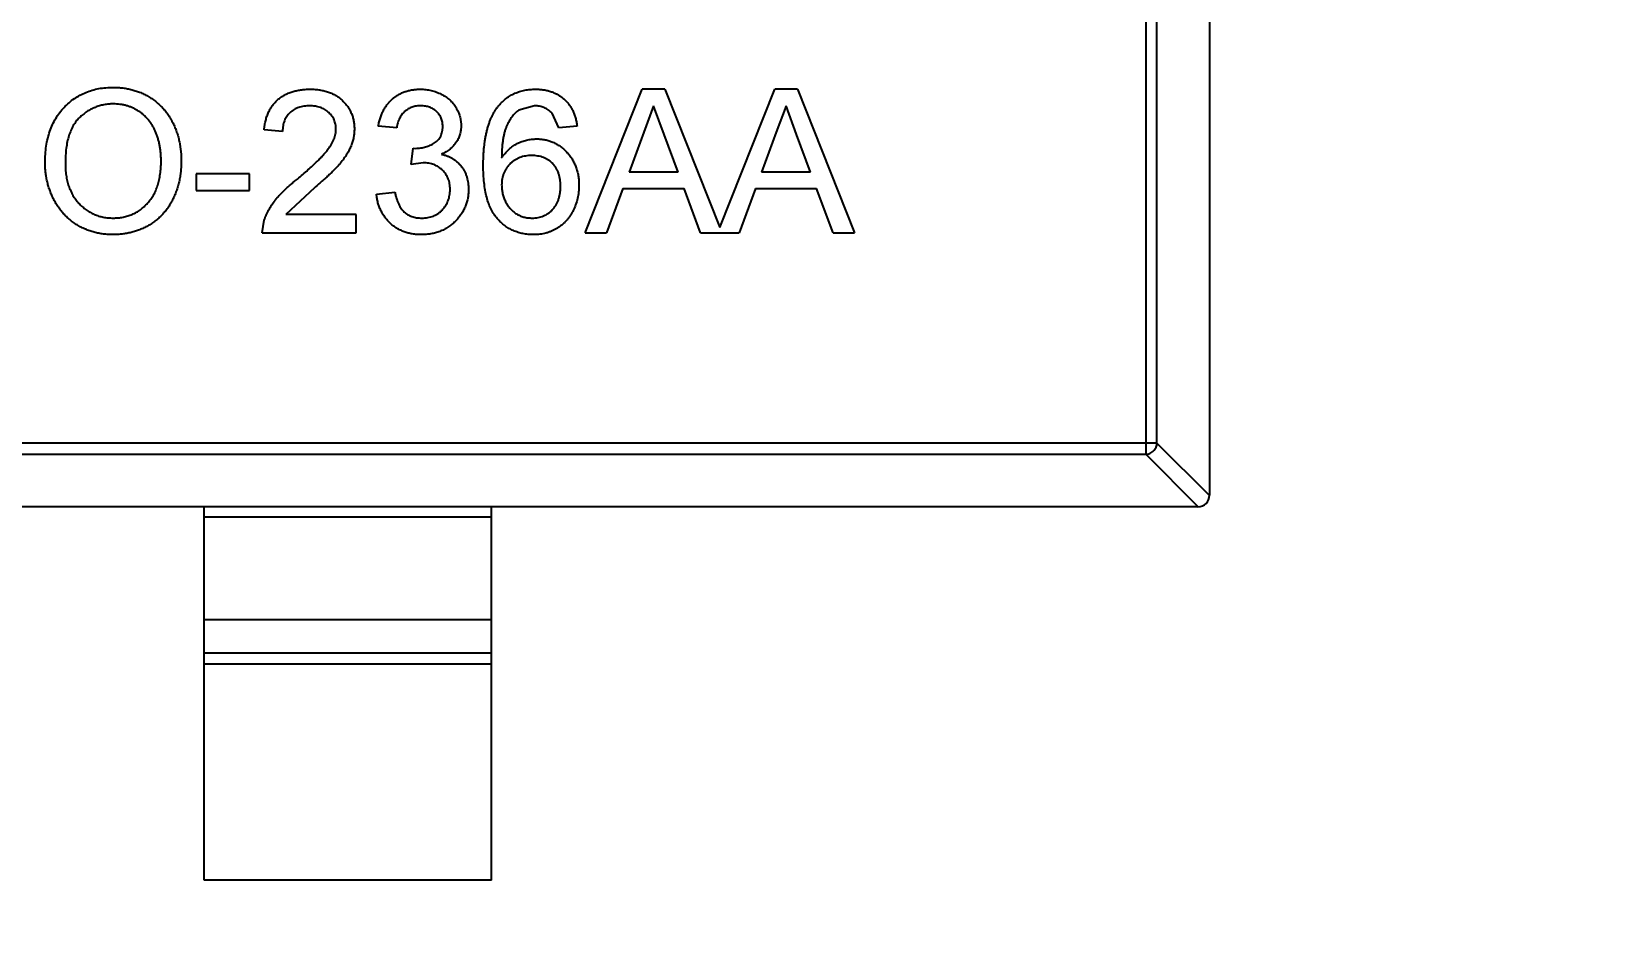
# Model space of a CAD drawing. Header units: inches. Extents: x -36 to 490, y -51 to 98.
# Drawn here: x 416.958 to 419.68, y 21.653 to 23.235 of the extents above; entities that cross this region are included whole.
import ezdxf

# ---------------------------------------------------------------- set-up
doc = ezdxf.new("R2010")
doc.units = ezdxf.units.IN
doc.header["$LTSCALE"] = 1.21
doc.header["$MEASUREMENT"] = 0
doc.header["$PDMODE"] = 3
doc.header["$PDSIZE"] = 0.3125
doc.layers.get('0').update_dxf_attribs({"linetype": 'CONTINUOUS'})
doc.layers.get('Defpoints').update_dxf_attribs({"linetype": 'CONTINUOUS'})
doc.layers.add('DIM', color=3, linetype='CONTINUOUS')
doc.styles.get("Standard").update_dxf_attribs({"font": 'txt', "width": 0.8})
doc.dimstyles.get("Standard").update_dxf_attribs({"dimtxt": 0.15625, "dimasz": 0.1875, "dimexe": 0.125, "dimexo": 0.0625, "dimgap": 0.09, "dimtad": 0, "dimtih": 1, "dimtoh": 1, "dimzin": 4, "dimdsep": 46, "dimtxsty": 'Standard', "dimblk": '_FILLED', "dimblk1": '_FILLED', "dimblk2": '_FILLED', "dimcen": 0.09, "dimazin": 1, "dimtp": 0.01, "dimtm": 0.01, "dimtfac": 1, "dimtofl": 0, "dimtmove": 0, "dimatfit": 3, "dimldrblk": '_FILLED', "dimfxl": 1, "dimtolj": 1, "dimtzin": 4, "dimarcsym": 0})

# ---------------------------------------------------------------- blocks, each defined once
blk = doc.blocks.new('_FILLED')
at = {"color": 0, "linetype": 'ByBlock'}
blk.add_solid([(0, 0), (-1, 0.1667), (-1, -0.1667)], dxfattribs=at)
blk = doc.blocks.new('*D70')
at = {"layer": 'Defpoints', "color": 0}
for p in [(406.8003, 41.9888), (406.8003, -7.0611), (488.6342, -7.0611)]:
    blk.add_point(p, dxfattribs=at)
at = {"layer": 'DIM', "color": 0, "lineweight": -2}
for p, q in [((406.8628, 41.9888), (488.7592, 41.9888)), ((488.6342, 39.4488), (488.6342, 21.3872)), ((488.6342, -4.5211), (488.6342, 13.5405)), ((406.8628, -7.0611), (488.7592, -7.0611))]:
    blk.add_line(p, q, dxfattribs=at)
at = {"layer": 'DIM', "color": 0, "lineweight": -2, "xscale": 2.54, "yscale": 2.54, "zscale": 2.54}
for p, rotation in [((488.6342, 41.9888), 90), ((488.6342, -7.0611), 270)]:
    blk.add_blockref('_FILLED', p, dxfattribs=dict(at, rotation=rotation))
at = {"layer": 'DIM', "color": 0, "insert": (488.6342, 17.4638), "char_height": 2.5, "attachment_point": 5, "rotation": 90, "line_spacing_factor": 2.5}
blk.add_mtext('\\A1;49.05', dxfattribs=at)

msp = doc.modelspace()

# ---------------------------------------------------------------- linework, layer by layer
at = {"color": 7, "linetype": 'Continuous'}
for p, q in [((419.0088, 24.0873), (419.0088, 22.4273)), ((418.8977, 24.0158), (418.8977, 22.4987)), ((418.9174, 22.5184), (418.9174, 23.9961)), ((417.9218, 22.8845), (418.021, 23.1345)), ((418.0608, 23.1345), (418.021, 23.1345)), ((418.0608, 23.1345), (418.1563, 22.8939)), ((418.1563, 22.8939), (418.2518, 23.1345)), ((418.2915, 23.1345), (418.2518, 23.1345)), ((418.2915, 23.1345), (418.3908, 22.8845)), ((417.8336, 23.1056), (417.8063, 23.0982)), ((417.8758, 23.0672), (417.8643, 23.0928)), ((418.0409, 23.1056), (418.0238, 23.0594)), ((418.0593, 23.0559), (418.0409, 23.1056)), ((418.2717, 23.1056), (418.2546, 23.0594)), ((418.29, 23.0559), (418.2717, 23.1056)), ((417.3951, 23.0607), (417.363, 23.0639)), ((417.5938, 23.0672), (417.5617, 23.0704)), ((417.9079, 23.0704), (417.8758, 23.0672)), ((418.0238, 23.0594), (417.9982, 22.9902)), ((418.0836, 22.9902), (418.0593, 23.0559)), ((418.2546, 23.0594), (418.229, 22.9902)), ((418.3143, 22.9902), (418.29, 23.0559)), ((417.6191, 23.0031), (417.6224, 23.0319)), ((417.6224, 23.0319), (417.627, 23.0315)), ((417.6398, 23.0065), (417.6191, 23.0031)), ((417.3374, 22.987), (417.2444, 22.987)), ((417.2444, 22.987), (417.2444, 22.9582)), ((417.3374, 22.9582), (417.3374, 22.987)), ((418.0836, 22.9902), (417.9982, 22.9902)), ((418.3143, 22.9902), (418.229, 22.9902)), ((417.2444, 22.9582), (417.3374, 22.9582)), ((417.4507, 22.9629), (417.401, 22.9165)), ((417.5585, 22.9518), (417.5906, 22.955)), ((417.9876, 22.9614), (417.9592, 22.8845)), ((417.9876, 22.9614), (418.0942, 22.9614)), ((418.1226, 22.8845), (418.0942, 22.9614)), ((418.2184, 22.9614), (418.1899, 22.8845)), ((418.2184, 22.9614), (418.3249, 22.9614)), ((418.3534, 22.8845), (418.3249, 22.9614)), ((417.3598, 22.8845), (417.3632, 22.9067)), ((417.5233, 22.9165), (417.401, 22.9165)), ((417.5233, 22.8845), (417.5233, 22.9165)), ((417.3598, 22.8845), (417.5233, 22.8845)), ((417.9218, 22.8845), (417.9592, 22.8845)), ((418.1226, 22.8845), (418.1899, 22.8845)), ((418.3534, 22.8845), (418.3908, 22.8845)), ((418.9174, 22.5184), (416.1002, 22.5184)), ((418.9174, 22.5184), (419.0088, 22.4269)), ((416.1199, 22.4987), (418.8977, 22.4987)), ((418.9891, 22.4073), (418.8977, 22.4987)), ((418.9888, 22.4073), (416.0288, 22.4073)), ((417.2588, 21.7573), (417.2588, 22.4073)), ((417.7588, 21.7573), (417.7588, 22.4073)), ((417.7588, 22.3895), (417.2588, 22.3895)), ((417.2588, 22.2112), (417.7588, 22.2112)), ((417.2588, 22.1532), (417.7588, 22.1532)), ((417.7588, 22.1334), (417.2588, 22.1334)), ((417.7588, 21.7573), (417.2588, 21.7573))]:
    msp.add_line(p, q, dxfattribs=at)
msp.add_arc((418.9888, 22.4273), 0.02, 270, 0, dxfattribs=at)
for points, knots in [([(416.9816, 23.0062), (416.9817, 23.0112), (416.9819, 23.0209), (416.9834, 23.0352), (416.986, 23.0485), (416.9897, 23.0611), (416.9943, 23.0728), (417, 23.0837), (417.0068, 23.0937), (417.0145, 23.1029), (417.0232, 23.111), (417.0324, 23.1182), (417.0422, 23.1242), (417.0527, 23.1292), (417.0638, 23.133), (417.0754, 23.1357), (417.0877, 23.1374), (417.0961, 23.1376), (417.1003, 23.1377)], [0, 0, 0, 0, 0.075226, 0.146575, 0.2145, 0.27953, 0.342403, 0.403496, 0.463762, 0.523864, 0.583252, 0.641302, 0.698898, 0.756295, 0.814628, 0.874325, 0.935783, 1, 1, 1, 1]), ([(417.1003, 23.1377), (417.1032, 23.1376), (417.1088, 23.1375), (417.1171, 23.1368), (417.1251, 23.1354), (417.133, 23.1337), (417.1406, 23.1313), (417.1481, 23.1286), (417.1553, 23.1252), (417.1623, 23.1213), (417.169, 23.117), (417.1753, 23.1123), (417.1811, 23.1072), (417.1867, 23.1017), (417.1917, 23.0957), (417.1964, 23.0894), (417.2006, 23.0827), (417.2044, 23.0755), (417.2078, 23.0681), (417.2107, 23.0604), (417.2132, 23.0524), (417.2153, 23.0442), (417.2168, 23.0358), (417.218, 23.0271), (417.2186, 23.0182), (417.2187, 23.0121), (417.2188, 23.0091)], [0, 0, 0, 0, 0.043099, 0.085587, 0.126908, 0.167967, 0.20845, 0.249025, 0.289281, 0.33001, 0.370598, 0.410466, 0.450033, 0.489688, 0.529116, 0.569037, 0.609703, 0.650759, 0.692509, 0.734219, 0.776707, 0.819552, 0.863351, 0.907839, 0.953334, 1, 1, 1, 1]), ([(417.363, 23.0639), (417.3633, 23.0667), (417.364, 23.0722), (417.3656, 23.08), (417.3678, 23.0874), (417.3705, 23.0942), (417.3738, 23.1006), (417.3776, 23.1064), (417.3821, 23.1117), (417.387, 23.1165), (417.3924, 23.1207), (417.3984, 23.1244), (417.4047, 23.1275), (417.4116, 23.1301), (417.4188, 23.132), (417.4265, 23.1334), (417.4347, 23.1343), (417.4403, 23.1344), (417.4431, 23.1345)], [0, 0, 0, 0, 0.070675, 0.137493, 0.201473, 0.262869, 0.32255, 0.380737, 0.43822, 0.495487, 0.553484, 0.611346, 0.670644, 0.731587, 0.794183, 0.859445, 0.928208, 1, 1, 1, 1]), ([(417.4431, 23.1345), (417.446, 23.1344), (417.4517, 23.1343), (417.4599, 23.1333), (417.4676, 23.1318), (417.4749, 23.1297), (417.4817, 23.1268), (417.4881, 23.1234), (417.494, 23.1194), (417.4994, 23.1147), (417.5042, 23.1096), (417.5085, 23.1042), (417.512, 23.0985), (417.515, 23.0925), (417.5173, 23.0861), (417.5189, 23.0795), (417.5199, 23.0726), (417.52, 23.0679), (417.5201, 23.0655)], [0, 0, 0, 0, 0.074712, 0.145539, 0.213339, 0.278615, 0.342094, 0.40389, 0.465063, 0.526577, 0.587328, 0.64638, 0.704345, 0.761672, 0.819418, 0.878039, 0.937796, 1, 1, 1, 1]), ([(417.5617, 23.0704), (417.5622, 23.0728), (417.5632, 23.0777), (417.5652, 23.0847), (417.5677, 23.0913), (417.5706, 23.0974), (417.5739, 23.1032), (417.5777, 23.1085), (417.5819, 23.1133), (417.5865, 23.1178), (417.5915, 23.1217), (417.5968, 23.1251), (417.6024, 23.128), (417.6083, 23.1303), (417.6145, 23.1322), (417.6211, 23.1335), (417.6279, 23.1343), (417.6325, 23.1344), (417.6348, 23.1345)], [0, 0, 0, 0, 0.071036, 0.139343, 0.204958, 0.268332, 0.330129, 0.390664, 0.450861, 0.510587, 0.570374, 0.629455, 0.687994, 0.747581, 0.807839, 0.870034, 0.93381, 1, 1, 1, 1]), ([(417.6348, 23.1345), (417.6381, 23.1344), (417.6445, 23.1341), (417.6539, 23.1325), (417.6629, 23.1298), (417.6715, 23.126), (417.6794, 23.1214), (417.6864, 23.1159), (417.6924, 23.1096), (417.6972, 23.1025), (417.7011, 23.095), (417.7039, 23.0872), (417.7056, 23.0791), (417.7058, 23.0737), (417.706, 23.0709)], [0, 0, 0, 0, 0.092054, 0.181008, 0.26913, 0.357137, 0.443549, 0.526433, 0.607453, 0.688385, 0.767854, 0.845531, 0.922529, 1, 1, 1, 1]), ([(417.7717, 23.1061), (417.7737, 23.1083), (417.7777, 23.1128), (417.7845, 23.1186), (417.7917, 23.1235), (417.7995, 23.1275), (417.8079, 23.1306), (417.8167, 23.1329), (417.826, 23.1342), (417.8324, 23.1344), (417.8357, 23.1345)], [0, 0, 0, 0, 0.125625, 0.247619, 0.368528, 0.488104, 0.609878, 0.735382, 0.864448, 1, 1, 1, 1]), ([(417.8357, 23.1345), (417.8382, 23.1344), (417.8429, 23.1343), (417.85, 23.1335), (417.8566, 23.1322), (417.863, 23.1303), (417.869, 23.1279), (417.8747, 23.125), (417.88, 23.1215), (417.885, 23.1175), (417.8895, 23.1131), (417.8936, 23.1082), (417.8972, 23.1029), (417.9003, 23.0971), (417.903, 23.091), (417.9051, 23.0845), (417.9068, 23.0776), (417.9075, 23.0728), (417.9079, 23.0704)], [0, 0, 0, 0, 0.068499, 0.134572, 0.198208, 0.259784, 0.319951, 0.379508, 0.438814, 0.498497, 0.558182, 0.617438, 0.677522, 0.737959, 0.80033, 0.86409, 0.930622, 1, 1, 1, 1]), ([(417.1005, 23.1088), (417.0977, 23.1088), (417.0922, 23.1087), (417.084, 23.1074), (417.0762, 23.1056), (417.0686, 23.103), (417.0613, 23.0997), (417.0544, 23.0955), (417.0477, 23.0907), (417.0414, 23.0851), (417.0355, 23.0787), (417.0305, 23.0712), (417.0263, 23.0627), (417.0228, 23.0532), (417.0201, 23.0427), (417.0182, 23.0313), (417.0171, 23.0189), (417.0169, 23.0102), (417.0169, 23.0058)], [0, 0, 0, 0, 0.055943, 0.110382, 0.164048, 0.216759, 0.269601, 0.323009, 0.377581, 0.433449, 0.490922, 0.550625, 0.613117, 0.679861, 0.751358, 0.828261, 0.910795, 1, 1, 1, 1]), ([(417.1835, 23.0093), (417.1835, 23.0118), (417.1835, 23.0166), (417.1829, 23.0238), (417.1822, 23.0307), (417.1811, 23.0374), (417.1796, 23.0438), (417.1779, 23.0501), (417.1759, 23.056), (417.1735, 23.0617), (417.1709, 23.0672), (417.1679, 23.0723), (417.1647, 23.0771), (417.1612, 23.0817), (417.1573, 23.0858), (417.1532, 23.0897), (417.1487, 23.0933), (417.144, 23.0965), (417.1392, 23.0994), (417.1341, 23.1019), (417.1289, 23.1041), (417.1235, 23.1058), (417.118, 23.1071), (417.1123, 23.1082), (417.1065, 23.1087), (417.1025, 23.1088), (417.1005, 23.1088)], [0, 0, 0, 0, 0.050852, 0.099752, 0.147438, 0.194086, 0.239171, 0.28334, 0.326577, 0.368936, 0.410572, 0.451051, 0.490877, 0.530044, 0.568937, 0.607578, 0.64642, 0.685679, 0.724799, 0.763513, 0.802173, 0.84074, 0.879649, 0.919071, 0.959098, 1, 1, 1, 1]), ([(417.4424, 23.1056), (417.4407, 23.1056), (417.4373, 23.1055), (417.4323, 23.1049), (417.4276, 23.1041), (417.4231, 23.1027), (417.419, 23.1011), (417.4151, 23.099), (417.4114, 23.0966), (417.408, 23.0938), (417.405, 23.0906), (417.4023, 23.0872), (417.4001, 23.0835), (417.3983, 23.0795), (417.3969, 23.0752), (417.3958, 23.0707), (417.3952, 23.0658), (417.3951, 23.0624), (417.3951, 23.0607)], [0, 0, 0, 0, 0.070696, 0.138358, 0.20337, 0.2657, 0.327256, 0.386512, 0.445858, 0.505173, 0.56378, 0.622343, 0.680824, 0.739795, 0.800801, 0.864239, 0.930631, 1, 1, 1, 1]), ([(417.488, 23.0652), (417.488, 23.0666), (417.4879, 23.0693), (417.4873, 23.0733), (417.4864, 23.0772), (417.4849, 23.0809), (417.4832, 23.0845), (417.4809, 23.0878), (417.4784, 23.091), (417.4754, 23.0939), (417.4722, 23.0967), (417.4686, 23.099), (417.4649, 23.1011), (417.4608, 23.1028), (417.4566, 23.104), (417.4521, 23.1049), (417.4473, 23.1055), (417.4441, 23.1056), (417.4424, 23.1056)], [0, 0, 0, 0, 0.061762, 0.121174, 0.179421, 0.236843, 0.294322, 0.353191, 0.412721, 0.474522, 0.537057, 0.599591, 0.662367, 0.725246, 0.790316, 0.857724, 0.927232, 1, 1, 1, 1]), ([(417.6358, 23.1056), (417.6332, 23.1055), (417.628, 23.1053), (417.6206, 23.1034), (417.6138, 23.1004), (417.6089, 23.0969), (417.6053, 23.0935), (417.6029, 23.0906), (417.6008, 23.0874), (417.5989, 23.084), (417.5972, 23.0802), (417.5957, 23.0761), (417.5946, 23.0717), (417.5941, 23.0687), (417.5938, 23.0672)], [0, 0, 0, 0, 0.127797, 0.246795, 0.362284, 0.477652, 0.536237, 0.59559, 0.656344, 0.719085, 0.784349, 0.852876, 0.924551, 1, 1, 1, 1]), ([(417.6739, 23.0699), (417.6739, 23.0711), (417.6738, 23.0736), (417.6733, 23.0773), (417.6725, 23.0807), (417.6713, 23.084), (417.6698, 23.0871), (417.6679, 23.0901), (417.6658, 23.0929), (417.6633, 23.0955), (417.6605, 23.0979), (417.6576, 23.0999), (417.6544, 23.1017), (417.6511, 23.1031), (417.6475, 23.1042), (417.6438, 23.105), (417.6399, 23.1055), (417.6372, 23.1056), (417.6358, 23.1056)], [0, 0, 0, 0, 0.065093, 0.127304, 0.188122, 0.247131, 0.306077, 0.365678, 0.426103, 0.487841, 0.550317, 0.611805, 0.672737, 0.734883, 0.79768, 0.862475, 0.929775, 1, 1, 1, 1]), ([(417.7444, 23.0015), (417.7444, 23.0044), (417.7445, 23.0102), (417.7448, 23.0188), (417.7453, 23.027), (417.7461, 23.0349), (417.747, 23.0425), (417.7482, 23.0498), (417.7496, 23.0568), (417.7512, 23.0635), (417.753, 23.0699), (417.755, 23.076), (417.7572, 23.0818), (417.7597, 23.0873), (417.7623, 23.0924), (417.7652, 23.0973), (417.7683, 23.1018), (417.7705, 23.1047), (417.7717, 23.1061)], [0, 0, 0, 0, 0.080034, 0.157854, 0.232564, 0.304731, 0.374384, 0.441663, 0.506048, 0.568692, 0.628715, 0.687238, 0.743227, 0.797567, 0.850239, 0.901629, 0.951067, 1, 1, 1, 1]), ([(417.8063, 23.0982), (417.8042, 23.0965), (417.7999, 23.0929), (417.7943, 23.0864), (417.7893, 23.0787), (417.7856, 23.0716), (417.783, 23.0652), (417.7814, 23.0597), (417.7799, 23.0536), (417.7787, 23.047), (417.7778, 23.0398), (417.777, 23.0321), (417.7766, 23.0237), (417.7765, 23.0179), (417.7765, 23.015)], [0, 0, 0, 0, 0.088609, 0.181893, 0.280787, 0.38702, 0.444107, 0.506454, 0.574396, 0.647656, 0.726426, 0.811458, 0.90278, 1, 1, 1, 1]), ([(417.8643, 23.0928), (417.8632, 23.0938), (417.8611, 23.0958), (417.8578, 23.0985), (417.8542, 23.1007), (417.8504, 23.1025), (417.8465, 23.1039), (417.8423, 23.1049), (417.838, 23.1055), (417.8351, 23.1056), (417.8336, 23.1056)], [0, 0, 0, 0, 0.128545, 0.252818, 0.375212, 0.497113, 0.618546, 0.742222, 0.869458, 1, 1, 1, 1]), ([(417.4208, 22.978), (417.424, 22.9807), (417.4302, 22.9859), (417.439, 22.9936), (417.4469, 23.0008), (417.454, 23.0076), (417.4603, 23.0138), (417.4658, 23.0196), (417.4705, 23.0248), (417.4744, 23.0297), (417.4776, 23.0343), (417.4804, 23.0389), (417.4827, 23.0433), (417.4846, 23.0478), (417.4862, 23.0522), (417.4872, 23.0565), (417.4879, 23.0609), (417.488, 23.0637), (417.488, 23.0652)], [0, 0, 0, 0, 0.11141, 0.214526, 0.309417, 0.396087, 0.474284, 0.544374, 0.60642, 0.660582, 0.709794, 0.756451, 0.800767, 0.843168, 0.884295, 0.923885, 0.962359, 1, 1, 1, 1]), ([(417.5201, 23.0655), (417.52, 23.063), (417.5199, 23.058), (417.5188, 23.0506), (417.5169, 23.0433), (417.5145, 23.036), (417.5112, 23.0286), (417.5069, 23.0211), (417.5017, 23.0134), (417.4967, 23.0069), (417.492, 23.0014), (417.4878, 22.9969), (417.483, 22.9921), (417.4778, 22.9869), (417.4718, 22.9814), (417.4653, 22.9755), (417.4582, 22.9693), (417.4533, 22.9651), (417.4507, 22.9629)], [0, 0, 0, 0, 0.057945, 0.116018, 0.174826, 0.234683, 0.296827, 0.364061, 0.436192, 0.51426, 0.556976, 0.604856, 0.657675, 0.715751, 0.77884, 0.847501, 0.921228, 1, 1, 1, 1]), ([(417.627, 23.0315), (417.63, 23.0317), (417.6358, 23.0319), (417.6442, 23.0337), (417.6522, 23.0366), (417.6583, 23.0401), (417.6629, 23.0433), (417.6658, 23.0462), (417.6684, 23.0493), (417.6704, 23.0529), (417.672, 23.0567), (417.6731, 23.0608), (417.6738, 23.0652), (417.6739, 23.0683), (417.6739, 23.0699)], [0, 0, 0, 0, 0.129789, 0.254605, 0.378435, 0.50292, 0.565018, 0.624848, 0.683448, 0.742765, 0.802757, 0.86522, 0.930779, 1, 1, 1, 1]), ([(417.706, 23.0709), (417.7058, 23.0683), (417.7056, 23.0632), (417.704, 23.0557), (417.7012, 23.0486), (417.6975, 23.0419), (417.6926, 23.0357), (417.6867, 23.0301), (417.6797, 23.0252), (417.6745, 23.0226), (417.6719, 23.0213)], [0, 0, 0, 0, 0.121951, 0.240787, 0.35855, 0.479066, 0.601519, 0.727551, 0.859932, 1, 1, 1, 1]), ([(417.7765, 23.015), (417.7784, 23.0176), (417.7821, 23.0228), (417.7886, 23.0296), (417.7957, 23.0354), (417.8034, 23.04), (417.8116, 23.0435), (417.8199, 23.0461), (417.8285, 23.0476), (417.8343, 23.0478), (417.8372, 23.0479)], [0, 0, 0, 0, 0.13549, 0.265229, 0.390778, 0.51542, 0.638317, 0.759642, 0.878902, 1, 1, 1, 1]), ([(417.8372, 23.0479), (417.8397, 23.0479), (417.8447, 23.0477), (417.852, 23.0467), (417.859, 23.0448), (417.8657, 23.0424), (417.8721, 23.0391), (417.8783, 23.0353), (417.8841, 23.0306), (417.8896, 23.0254), (417.8946, 23.0195), (417.8991, 23.0132), (417.9028, 23.0065), (417.9058, 22.9993), (417.9082, 22.9918), (417.9099, 22.9838), (417.9109, 22.9755), (417.911, 22.9697), (417.9111, 22.9668)], [0, 0, 0, 0, 0.061347, 0.121203, 0.179863, 0.238152, 0.296252, 0.35519, 0.415676, 0.478379, 0.541524, 0.603977, 0.666513, 0.729491, 0.79371, 0.859736, 0.928449, 1, 1, 1, 1]), ([(417.1002, 22.8813), (417.0973, 22.8813), (417.0916, 22.8814), (417.0832, 22.8822), (417.075, 22.8835), (417.067, 22.8854), (417.0593, 22.8878), (417.0518, 22.8907), (417.0445, 22.8941), (417.0376, 22.898), (417.0309, 22.9024), (417.0246, 22.9073), (417.0187, 22.9125), (417.0133, 22.9181), (417.0083, 22.924), (417.0037, 22.9304), (416.9995, 22.9372), (416.9958, 22.9443), (416.9924, 22.9516), (416.9896, 22.9591), (416.9871, 22.9667), (416.9851, 22.9744), (416.9835, 22.9822), (416.9824, 22.9901), (416.9817, 22.9981), (416.9816, 23.0035), (416.9816, 23.0062)], [0, 0, 0, 0, 0.044697, 0.088534, 0.131409, 0.173814, 0.215715, 0.257247, 0.298848, 0.340604, 0.382029, 0.42297, 0.463632, 0.504048, 0.544591, 0.584964, 0.626265, 0.667979, 0.709943, 0.751382, 0.792619, 0.833948, 0.875008, 0.916446, 0.957907, 1, 1, 1, 1]), ([(417.0169, 23.0058), (417.0169, 23.0021), (417.017, 22.9951), (417.0182, 22.9848), (417.02, 22.9752), (417.0226, 22.966), (417.026, 22.9576), (417.03, 22.9496), (417.0349, 22.9423), (417.0404, 22.9356), (417.0465, 22.9296), (417.053, 22.9244), (417.0599, 22.92), (417.0672, 22.9164), (417.0749, 22.9135), (417.0829, 22.9116), (417.0914, 22.9103), (417.0971, 22.9102), (417.1, 22.9101)], [0, 0, 0, 0, 0.075964, 0.148125, 0.217201, 0.2833, 0.347202, 0.4093, 0.470426, 0.531588, 0.591739, 0.650258, 0.707303, 0.764208, 0.821148, 0.879119, 0.938423, 1, 1, 1, 1]), ([(417.1, 22.9101), (417.103, 22.9102), (417.1088, 22.9103), (417.1174, 22.9115), (417.1255, 22.9136), (417.1333, 22.9164), (417.1406, 22.9201), (417.1476, 22.9245), (417.154, 22.9299), (417.1601, 22.9359), (417.1656, 22.9427), (417.1705, 22.9502), (417.1745, 22.9584), (417.1779, 22.9673), (417.1804, 22.9769), (417.1822, 22.9871), (417.1833, 22.998), (417.1835, 23.0055), (417.1835, 23.0093)], [0, 0, 0, 0, 0.061055, 0.119545, 0.176806, 0.232956, 0.288583, 0.344667, 0.401662, 0.46054, 0.520477, 0.581213, 0.643431, 0.707961, 0.775371, 0.846414, 0.921152, 1, 1, 1, 1]), ([(417.2188, 23.0091), (417.2187, 23.006), (417.2186, 22.9998), (417.2179, 22.9908), (417.2167, 22.9819), (417.2151, 22.9734), (417.2129, 22.9651), (417.2103, 22.957), (417.2072, 22.9492), (417.2037, 22.9416), (417.1997, 22.9344), (417.1952, 22.9276), (417.1904, 22.9213), (417.1853, 22.9154), (417.1796, 22.91), (417.1736, 22.905), (417.1672, 22.9005), (417.1604, 22.8965), (417.1534, 22.8929), (417.1462, 22.8898), (417.1389, 22.8871), (417.1314, 22.885), (417.1238, 22.8833), (417.116, 22.8821), (417.1082, 22.8814), (417.1029, 22.8813), (417.1002, 22.8813)], [0, 0, 0, 0, 0.04756, 0.093962, 0.139112, 0.183626, 0.227457, 0.270703, 0.313611, 0.35626, 0.398366, 0.439557, 0.480045, 0.519888, 0.559658, 0.599421, 0.639208, 0.679668, 0.72002, 0.759859, 0.79956, 0.839199, 0.878956, 0.918794, 0.959083, 1, 1, 1, 1]), ([(417.6867, 22.9599), (417.6867, 22.9616), (417.6866, 22.9648), (417.686, 22.9696), (417.685, 22.9741), (417.6835, 22.9784), (417.6816, 22.9825), (417.6794, 22.9863), (417.6766, 22.99), (417.6736, 22.9933), (417.6702, 22.9964), (417.6665, 22.9991), (417.6626, 23.0014), (417.6585, 23.0032), (417.6542, 23.0047), (417.6496, 23.0057), (417.6448, 23.0063), (417.6415, 23.0064), (417.6398, 23.0065)], [0, 0, 0, 0, 0.067051, 0.13118, 0.193722, 0.254499, 0.314763, 0.375117, 0.436023, 0.498297, 0.560571, 0.621619, 0.681973, 0.742853, 0.804272, 0.867473, 0.932273, 1, 1, 1, 1]), ([(417.6719, 23.0213), (417.6736, 23.0209), (417.6772, 23.02), (417.6822, 23.0182), (417.687, 23.016), (417.6915, 23.0136), (417.6956, 23.0107), (417.6995, 23.0075), (417.7031, 23.0039), (417.7063, 23.0001), (417.7093, 22.996), (417.7118, 22.9915), (417.7139, 22.9868), (417.7158, 22.9819), (417.7171, 22.9767), (417.718, 22.9712), (417.7187, 22.9655), (417.7187, 22.9617), (417.7188, 22.9597)], [0, 0, 0, 0, 0.065828, 0.128938, 0.190858, 0.251186, 0.310974, 0.37005, 0.429672, 0.489507, 0.549975, 0.610075, 0.670915, 0.732909, 0.796711, 0.861825, 0.929892, 1, 1, 1, 1]), ([(417.8321, 22.8813), (417.8289, 22.8813), (417.8227, 22.8815), (417.8136, 22.8828), (417.805, 22.885), (417.7968, 22.8881), (417.7891, 22.892), (417.7818, 22.8969), (417.775, 22.9026), (417.7686, 22.9092), (417.7629, 22.9168), (417.7579, 22.9256), (417.7537, 22.9355), (417.7503, 22.9466), (417.7477, 22.9587), (417.7458, 22.972), (417.7446, 22.9864), (417.7445, 22.9963), (417.7444, 23.0015)], [0, 0, 0, 0, 0.056157, 0.110133, 0.162537, 0.213912, 0.265146, 0.31651, 0.369179, 0.423123, 0.479276, 0.538691, 0.601978, 0.670125, 0.74365, 0.82281, 0.908261, 1, 1, 1, 1]), ([(417.8284, 23.0191), (417.8266, 23.0191), (417.8231, 23.019), (417.818, 23.0182), (417.813, 23.0172), (417.8083, 23.0156), (417.8038, 23.0136), (417.7994, 23.0111), (417.7954, 23.0082), (417.7915, 23.0049), (417.788, 23.0012), (417.7848, 22.9972), (417.7823, 22.9929), (417.7801, 22.9884), (417.7785, 22.9835), (417.7773, 22.9784), (417.7766, 22.973), (417.7765, 22.9693), (417.7765, 22.9674)], [0, 0, 0, 0, 0.064812, 0.127718, 0.189086, 0.249562, 0.309738, 0.370215, 0.431085, 0.493911, 0.55657, 0.617553, 0.678119, 0.739063, 0.801665, 0.864956, 0.93089, 1, 1, 1, 1]), ([(417.879, 22.9658), (417.879, 22.9678), (417.8789, 22.9717), (417.8783, 22.9774), (417.8772, 22.9829), (417.8757, 22.9879), (417.8738, 22.9927), (417.8715, 22.9971), (417.8687, 23.0012), (417.8655, 23.0049), (417.8619, 23.0082), (417.858, 23.0111), (417.8539, 23.0136), (417.8494, 23.0156), (417.8445, 23.0172), (417.8394, 23.0182), (417.834, 23.019), (417.8303, 23.0191), (417.8284, 23.0191)], [0, 0, 0, 0, 0.072229, 0.141252, 0.207439, 0.270245, 0.331238, 0.391254, 0.450152, 0.509008, 0.567734, 0.625726, 0.683708, 0.742407, 0.803094, 0.865865, 0.931379, 1, 1, 1, 1]), ([(417.3632, 22.9067), (417.3642, 22.9096), (417.3664, 22.9156), (417.3708, 22.9242), (417.3759, 22.9327), (417.3809, 22.9397), (417.3855, 22.9453), (417.3893, 22.9496), (417.3936, 22.9541), (417.3983, 22.9586), (417.4033, 22.9633), (417.4088, 22.9682), (417.4146, 22.9731), (417.4187, 22.9763), (417.4208, 22.978)], [0, 0, 0, 0, 0.100388, 0.204407, 0.310686, 0.422157, 0.480685, 0.543238, 0.6095, 0.679555, 0.753841, 0.831641, 0.913813, 1, 1, 1, 1]), ([(417.6363, 22.8813), (417.6337, 22.8813), (417.6285, 22.8814), (417.6209, 22.8824), (417.6137, 22.8839), (417.6068, 22.8861), (417.6002, 22.8888), (417.5941, 22.8922), (417.5882, 22.8962), (417.5827, 22.9008), (417.5777, 22.9059), (417.5732, 22.9114), (417.5694, 22.9172), (417.566, 22.9234), (417.5632, 22.93), (417.5611, 22.9369), (417.5594, 22.9442), (417.5588, 22.9492), (417.5585, 22.9518)], [0, 0, 0, 0, 0.067794, 0.133464, 0.196934, 0.258481, 0.319787, 0.380431, 0.44099, 0.502867, 0.564806, 0.625526, 0.685604, 0.746041, 0.807347, 0.869717, 0.93379, 1, 1, 1, 1]), ([(417.5906, 22.955), (417.591, 22.953), (417.5918, 22.9493), (417.5934, 22.944), (417.5951, 22.939), (417.5972, 22.9346), (417.5992, 22.9304), (417.6016, 22.9268), (417.6042, 22.9235), (417.6069, 22.9206), (417.6099, 22.9181), (417.6131, 22.9159), (417.6166, 22.9141), (417.6203, 22.9127), (417.6243, 22.9115), (417.6284, 22.9107), (417.6329, 22.9102), (417.6359, 22.9101), (417.6374, 22.9101)], [0, 0, 0, 0, 0.082566, 0.15976, 0.233155, 0.301356, 0.365752, 0.426437, 0.484185, 0.539549, 0.593156, 0.647048, 0.701446, 0.757, 0.81384, 0.873058, 0.934963, 1, 1, 1, 1]), ([(417.7188, 22.9597), (417.7187, 22.957), (417.7186, 22.9517), (417.7175, 22.9439), (417.7156, 22.9365), (417.713, 22.9293), (417.7098, 22.9225), (417.7057, 22.916), (417.7009, 22.9098), (417.6955, 22.904), (417.6895, 22.8986), (417.6831, 22.894), (417.6762, 22.89), (417.669, 22.8868), (417.6614, 22.8843), (417.6534, 22.8825), (417.645, 22.8815), (417.6392, 22.8813), (417.6363, 22.8813)], [0, 0, 0, 0, 0.063503, 0.124805, 0.18492, 0.244376, 0.303775, 0.364133, 0.425376, 0.488388, 0.551743, 0.61386, 0.67564, 0.737737, 0.800417, 0.864658, 0.930985, 1, 1, 1, 1]), ([(417.6374, 22.9101), (417.6393, 22.9101), (417.6428, 22.9102), (417.648, 22.9109), (417.653, 22.912), (417.6576, 22.9136), (417.6619, 22.9156), (417.666, 22.9181), (417.6698, 22.921), (417.6733, 22.9244), (417.6764, 22.9281), (417.6792, 22.932), (417.6815, 22.9361), (417.6835, 22.9404), (417.6849, 22.945), (417.6859, 22.9498), (417.6866, 22.9548), (417.6867, 22.9582), (417.6867, 22.9599)], [0, 0, 0, 0, 0.069461, 0.135658, 0.19962, 0.261651, 0.322053, 0.38234, 0.443223, 0.50493, 0.56682, 0.6276, 0.687476, 0.747351, 0.808174, 0.870133, 0.933721, 1, 1, 1, 1]), ([(417.7765, 22.9674), (417.7766, 22.9649), (417.7767, 22.9599), (417.7781, 22.9525), (417.7803, 22.9453), (417.7833, 22.9384), (417.7871, 22.9319), (417.7915, 22.9262), (417.7966, 22.9213), (417.8022, 22.9172), (417.8084, 22.914), (417.8151, 22.9117), (417.8222, 22.9103), (417.8271, 22.9102), (417.8296, 22.9101)], [0, 0, 0, 0, 0.086177, 0.171222, 0.257573, 0.34515, 0.431508, 0.513644, 0.593539, 0.672806, 0.752058, 0.831493, 0.913823, 1, 1, 1, 1]), ([(417.8296, 22.9101), (417.8314, 22.9102), (417.8349, 22.9102), (417.84, 22.911), (417.8449, 22.9121), (417.8495, 22.9138), (417.8538, 22.9159), (417.8579, 22.9185), (417.8618, 22.9215), (417.8653, 22.925), (417.8685, 22.9289), (417.8713, 22.9332), (417.8738, 22.9378), (417.8757, 22.9428), (417.8772, 22.9481), (417.8783, 22.9537), (417.8789, 22.9596), (417.879, 22.9637), (417.879, 22.9658)], [0, 0, 0, 0, 0.063965, 0.124854, 0.184383, 0.242748, 0.2999, 0.357059, 0.415719, 0.475258, 0.535508, 0.596291, 0.657728, 0.721052, 0.786261, 0.853834, 0.925318, 1, 1, 1, 1]), ([(417.9111, 22.9668), (417.911, 22.9629), (417.9107, 22.9553), (417.9087, 22.9441), (417.9056, 22.9332), (417.9017, 22.9247), (417.8982, 22.9181), (417.8953, 22.9135), (417.8921, 22.9092), (417.8888, 22.9051), (417.8851, 22.9014), (417.8812, 22.8979), (417.877, 22.8948), (417.8727, 22.892), (417.8681, 22.8895), (417.8634, 22.8873), (417.8586, 22.8854), (417.8536, 22.8839), (417.8484, 22.8827), (417.8431, 22.8818), (417.8376, 22.8813), (417.8339, 22.8813), (417.8321, 22.8813)], [0, 0, 0, 0, 0.088899, 0.17544, 0.261633, 0.34801, 0.390819, 0.432814, 0.473776, 0.514166, 0.554107, 0.594121, 0.63362, 0.673585, 0.71348, 0.75336, 0.792891, 0.833007, 0.873643, 0.914893, 0.95695, 1, 1, 1, 1]), ([(418.8977, 22.4987), (418.9002, 22.4987), (418.9053, 22.4999), (418.9118, 22.5043), (418.9162, 22.5107), (418.9173, 22.5158), (418.9174, 22.5184)], [0, 0, 0, 0, 0.249032, 0.5, 0.750968, 1, 1, 1, 1])]:
    msp.add_open_spline(points, degree=3, knots=knots, dxfattribs=at)

# ---------------------------------------------------------------- dimensions: what is measured, and where the dimension line sits
at = {"layer": 'DIM'}
dim = msp.add_linear_dim(base=(488.6342, -7.0611), p1=(406.8003, 41.9888), p2=(406.8003, -7.0611), angle=90, dimstyle='Standard', override={"dimtxt": 2.5, "dimasz": 2.54, "dimtih": 0, "dimtoh": 0, "dimzin": 0, "dimcen": 0.198, "dimadec": 0, "dimazin": 0, "dimtp": 0, "dimtm": 0, "dimtdec": 4, "dimtzin": 0}, dxfattribs=at)
dim.commit()
dim.dimension.update_dxf_attribs({"geometry": '*D70', "text_midpoint": (488.6342, 17.4638)})

doc.saveas('drawing.dxf')
